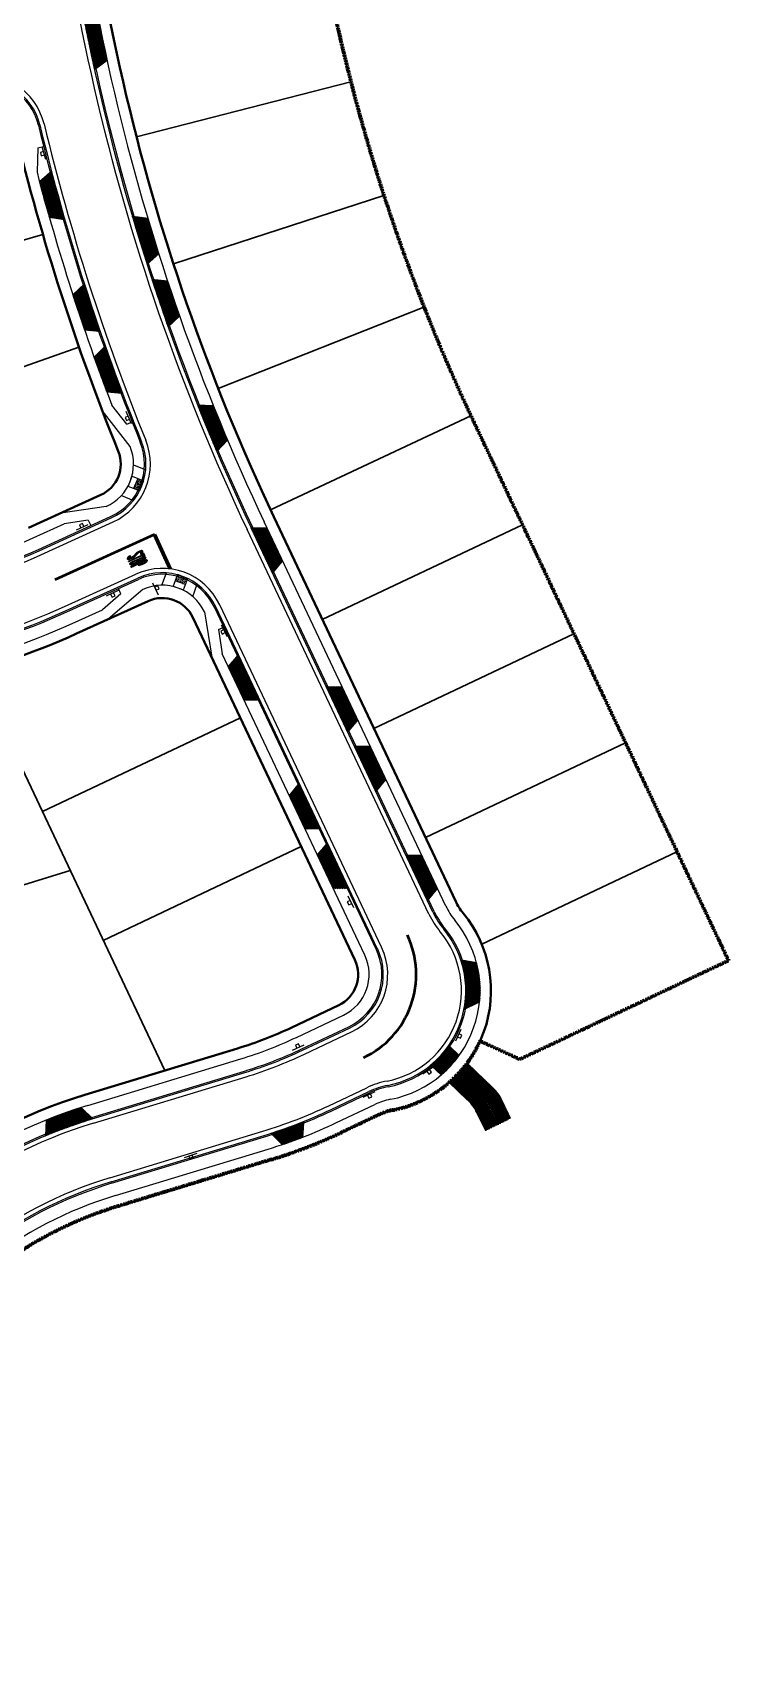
# Model space of a CAD drawing. Header units: feet. Extents: x 627 to 1424, y 217 to 1375.
# Drawn here: x 1106 to 1424, y 243 to 986 of the extents above; entities that cross this region are included whole.
import ezdxf
from ezdxf.enums import TextEntityAlignment as Align

# ---------------------------------------------------------------- set-up
doc = ezdxf.new("R2010")
doc.units = ezdxf.units.FT
doc.header["$MEASUREMENT"] = 0
doc.linetypes.add('PHANTOM2', pattern=[1.25, 0.625, -0.125, 0.125, -0.125, 0.125, -0.125])
for name, color, linetype, lineweight in [('C-ROAD-BLRD', 4, 'Continuous', 18), ('C-ROAD-DRWY', 1, 'Continuous', 18), ('C-ROAD-DRWY-PATT', 254, 'Continuous', 25), ('C-ROAD-RAMP', 2, 'Continuous', 25), ('C-ROAD-SIGN', 2, 'Continuous', 25), ('C-ROAD-STRP-12IN', 5, 'Continuous', 100), ('C-ROAD-STRP-D23', 4, 'Continuous', 50), ('C-ROAD-STRP-D35', 4, 'Continuous', 50), ('C-ROAD-STRP-MRKG', 2, 'Continuous', 25), ('V-BNDY-PHAS-LINE', 171, 'PHANTOM2', 100), ('V-PROP-LINE', 3, 'Continuous', 30), ('V-ROAD-ROW', 4, 'Continuous', 40), ('V-ROAD-SWLK', 6, 'Continuous', 25)]:
    doc.layers.add(name, color=color, linetype=linetype, lineweight=lineweight)
for name, color, linetype in [('V-ROAD-CURB-FOC', 103, 'Continuous'), ('V-ROAD-CURB-LIP', 1, 'Continuous'), ('V-ROAD-CURB-TBC', 2, 'Continuous')]:
    doc.layers.add(name, color=color, linetype=linetype)
pattern_1 = [(199.9955737985, (-6687745.62486, -2007625.92375), (0.128230331013, -0.352394639869), [])]
pattern_2 = [(339.4167, (1157.13536, 747.10674), (0.043946, 0.1170203), [])]

# ---------------------------------------------------------------- blocks, each defined once
blk = doc.blocks.new('BOLLARD')
for p, q in [((-0.5, 0.01), (-0.01, 0.5)), ((-0.49, 0.11), (-0.11, 0.49)), ((-0.49, -0.07), (0.07, 0.49)), ((-0.48, -0.14), (0.14, 0.48)), ((-0.46, -0.2), (0.2, 0.46)), ((-0.44, 0.24), (-0.24, 0.44)), ((-0.43, -0.26), (0.26, 0.43)), ((-0.39, -0.31), (0.31, 0.39)), ((-0.35, -0.35), (0.35, 0.35)), ((-0.31, -0.39), (0.39, 0.31)), ((-0.26, -0.43), (0.43, 0.26)), ((-0.2, -0.46), (0.46, 0.2)), ((-0.14, -0.48), (0.48, 0.14)), ((-0.07, -0.49), (0.49, 0.07)), ((0.01, -0.5), (0.5, -0.01)), ((0.11, -0.49), (0.49, -0.11)), ((0.24, -0.44), (0.44, -0.24))]:
    blk.add_line(p, q)
blk.add_circle((0, 0), 0.5)
blk = doc.blocks.new('SIGN')
blk.add_line((3, 0), (-3, 0))
blk.add_lwpolyline([(0.75, 0), (-0.75, 0), (-0.75, -1.5), (0.75, -1.5)], close=True)
at = {"flags": 1}
blk.add_attdef('CODE', text='', height=0.2, dxfattribs=at).set_placement((0, -0.75), align=Align.MIDDLE_CENTER)

msp = doc.modelspace()

# ---------------------------------------------------------------- hatches: boundary and pattern name
at = {"layer": 'C-ROAD-DRWY-PATT'}
h = msp.add_hatch(dxfattribs=at)
h.set_pattern_fill('ANSI31', color=256, scale=3, angle=191.68334, style=0)
h.set_pattern_definition([(236.6833, (1130.29702, 994.595), (0.313368, -0.2059747), [])])
h.paths.add_polyline_path([(1139.88, 973.1), (1134.13, 968.84, 0.000023), (1129.44, 991.35), (1136.42, 989.74, 0.000001)])
h = msp.add_hatch(dxfattribs=at)
h.set_pattern_fill('ANSI31', color=256, scale=3, angle=-2.58468, style=0)
h.set_pattern_definition([(42.415322789, (-6687748.25144, -2007624.2735), (-0.252937444082, 0.276853118785), [])])
h.paths.add_polyline_path([(1163.43, 884.92), (1158.1, 880.14, 0.000023), (1151.33, 902.13), (1158.43, 901.17, 0.000001)])
h = msp.add_hatch(dxfattribs=at)
h.set_pattern_fill('ANSI31', color=256, scale=3, angle=198.78593, style=0)
h.set_pattern_definition([(243.786, (1160.77197, 876.61886), (0.336431, -0.1656473), [])])
h.paths.add_polyline_path([(1172.94, 856.47), (1167.76, 851.53, 0.000023), (1160.32, 873.29), (1167.44, 872.56, 0.000001)])
h = msp.add_hatch(dxfattribs=at)
h.set_pattern_fill('ANSI31', color=256, scale=3, angle=202.39515, style=0)
h.set_pattern_definition([(247.3951, (1181.42982, 819.27423), (0.3461916, -0.14414), [])])
h.paths.add_polyline_path([(1188.34, 815.64), (1181.19, 815.93, -0.000023), (1189.99, 794.68), (1194.85, 799.93, -0.000001)])
h = msp.add_hatch(dxfattribs=at)
h.set_pattern_fill('ANSI31', color=256, scale=3, angle=205.39268, style=0)
h.set_pattern_definition([(250.3927, (1205.59833, 763.3008), (0.3532555, -0.1258394), [])])
h.paths.add_polyline_path([(1212.69, 760.04), (1205.53, 759.95, -0.000023), (1215.43, 739.18), (1220.01, 744.69, -0.000001)])
h = msp.add_hatch(dxfattribs=at)
h.set_pattern_fill('ANSI31', color=256, scale=3, angle=25.22883, style=0)
h.set_pattern_definition([(70.2288, (1209.54957, 677.9495), (-0.352894, 0.126849), [])])
h.paths.add_polyline_path([(1202.46, 681.24), (1209.62, 681.3, -0.000023), (1199.79, 702.09), (1195.19, 696.6, -0.000001)])
h = msp.add_hatch(dxfattribs=at)
h.set_pattern_fill('ANSI31', color=256, scale=3, angle=154.99557, style=0)
h.set_pattern_definition(pattern_1)
h.paths.add_polyline_path([(1254.34, 672.12), (1249.75, 666.63, 0.000023), (1239.92, 687.42), (1247.07, 687.49, 0.000001)])
h = msp.add_hatch(dxfattribs=at)
h.set_pattern_fill('ANSI31', color=256, scale=3, angle=-154.77117, style=0)
h.set_pattern_definition([(250.2288, (1252.8181, 663.65508), (0.352894, -0.126849), [])])
h.paths.add_polyline_path([(1259.9, 660.37), (1252.75, 660.3, -0.000023), (1262.58, 639.51), (1267.17, 645, -0.000001)])
h = msp.add_hatch(dxfattribs=at)
h.set_pattern_fill('ANSI31', color=256, scale=3, angle=25.22883, style=0)
h.set_pattern_definition([(70.2288, (1237.34553, 619.1925), (-0.352894, 0.126849), [])])
h.paths.add_polyline_path([(1230.26, 622.48), (1237.42, 622.55, -0.000023), (1227.58, 643.34), (1222.99, 637.85, -0.000001)])
h = msp.add_hatch(dxfattribs=at)
h.set_pattern_fill('ANSI31', color=256, scale=3, angle=154.99557, style=0)
h.set_pattern_definition(pattern_1)
h.paths.add_polyline_path([(1235.82, 610.73), (1240.41, 616.22, 0.000023), (1250.25, 595.43), (1243.09, 595.36, 0.000001)])
h = msp.add_hatch(dxfattribs=at)
h.set_pattern_fill('ANSI31', color=256, scale=3, angle=-154.77117, style=0)
h.set_pattern_definition([(250.2288, (1276.33775, 613.93762), (0.352894, -0.126849), [])])
h.paths.add_polyline_path([(1283.42, 610.65), (1276.26, 610.58, -0.000023), (1286.1, 589.79), (1290.69, 595.28, -0.000001)])
at = {"layer": 'C-ROAD-RAMP'}
h = msp.add_hatch(dxfattribs=at)
h.set_pattern_fill('DOTS', color=256, scale=12, angle=428.26169, style=0)
h.set_pattern_definition([(68.2617, (1125.9745, 790.8439), (-0.557776, 0.626108), [0, -0.75])])
edge = h.paths.add_edge_path()
edge.add_line((1153.84, 782.43), (1156.57, 781.34))
edge.add_arc((1681.56, 569.32), 566.19, 158.0087, 158.51468)
edge.add_line((1154.71, 776.69), (1151.99, 777.78))
edge.add_line((1151.99, 777.78), (1153.84, 782.43))
h = msp.add_hatch(dxfattribs=at)
h.set_pattern_fill('DOTS', color=256, scale=12, angle=463.90299, style=0)
h.set_pattern_definition([(103.902985036, (-6687751.62814, -2007626.03974), (-0.81813245423, 0.18380502534), [0, -0.75])])
edge = h.paths.add_edge_path()
edge.add_line((1175.66, 734.05), (1176.67, 736.81))
edge.add_arc((1369.21, 1269.25), 566.19, 249.61399, 250.11998, ccw=False)
edge.add_line((1171.98, 738.53), (1170.97, 735.77))
edge.add_line((1170.97, 735.77), (1175.66, 734.05))
at = {"layer": 'C-ROAD-STRP-MRKG'}
h = msp.add_hatch(dxfattribs=at)
h.set_pattern_fill('ANSI31', color=256, angle=-65.58328, style=0)
h.set_pattern_definition(pattern_2)
edge = h.paths.add_edge_path()
edge.add_arc((1150.36, 748.3), 2, 294.41672, 318.21199, ccw=False)
edge.add_line((1151.19, 746.48), (1150.73, 746.27))
edge.add_arc((1150.54, 746.56), 0.348, 243.05261, 303.67635, ccw=False)
edge.add_arc((1150.51, 746.5), 0.289, 165.78083, 243.0526, ccw=False)
edge.add_arc((1151.58, 745.29), 1.86, 119.56355, 136.41105, ccw=False)
edge.add_line((1150.66, 746.91), (1150.33, 747.12))
edge.add_line((1150.33, 747.12), (1149.95, 746.95))
edge.add_arc((1150.44, 745.65), 1.39, 110.84009, 145.01177)
edge.add_arc((1149.92, 745.84), 0.867, 135.79237, 171.73624)
edge.add_arc((1149.37, 745.92), 0.311, 171.73624, 240.36565)
edge.add_arc((1150.32, 747.69), 2.32, 241.53243, 249.52315)
edge.add_arc((1149.64, 747.03), 1.52, 265.08883, 298.0578)
edge.add_line((1150.36, 745.69), (1152.06, 746.46))
edge.add_arc((1151.23, 748.28), 2, 294.41672, 318.21199)
edge.add_line((1152.72, 746.95), (1154, 748.38))
edge.add_arc((1155.49, 747.05), 2, 114.41672, 138.21199, ccw=False)
edge.add_line((1154.66, 748.87), (1154.93, 748.99))
edge.add_arc((1155.06, 748.71), 0.307, -22.37345, 114.41672, ccw=False)
edge.add_arc((1154.74, 749.09), 0.78, 288.23219, 320.34288, ccw=False)
edge.add_line((1154.99, 748.35), (1155.35, 748.11))
edge.add_arc((1154.07, 750.38), 2.61, 299.33734, 317.64436)
edge.add_arc((1155.37, 749.18), 0.842, 318.95338, 354.82802)
edge.add_arc((1155.9, 749.13), 0.308, 354.82802, 433.0605)
edge.add_arc((1155.6, 748.66), 0.858, 63.30242, 101.5384)
edge.add_arc((1155.63, 747.66), 1.84, 96.13157, 119.85547)
edge.add_line((1154.71, 749.26), (1153.75, 748.83))
edge.add_arc((1154.57, 747), 2, 114.41672, 138.21199)
edge.add_line((1153.08, 748.34), (1151.86, 746.96))
h = msp.add_hatch(dxfattribs=at)
h.set_pattern_fill('ANSI31', color=256, angle=-65.58328, style=0)
h.set_pattern_definition(pattern_2)
h.paths.add_polyline_path([(1149.59, 744.7), (1155.57, 747.41), (1155.35, 747.89), (1156.54, 748.42), (1157.06, 747.28), (1155.87, 746.75), (1155.67, 747.19), (1149.69, 744.47)])
h = msp.add_hatch(dxfattribs=at)
h.set_pattern_fill('ANSI31', color=256, angle=-65.58328, style=0)
h.set_pattern_definition(pattern_2)
edge = h.paths.add_edge_path(flags=16)
edge.add_line((1151.63, 744.23), (1155.6, 746.03))
edge.add_arc((1156.29, 744.52), 1.66, 110.68216, 114.41672, ccw=False)
edge.add_arc((1155.9, 745.55), 0.561, 75.27663, 110.68216, ccw=False)
edge.add_arc((1155.98, 745.84), 0.251, -26.4432, 75.27663, ccw=False)
edge.add_arc((1155.68, 745.99), 0.584, 288.81411, 333.5568, ccw=False)
edge.add_line((1155.87, 745.44), (1151.9, 743.64))
edge.add_arc((1151.74, 744.01), 0.405, 216.04168, 292.34617, ccw=False)
edge.add_arc((1151.83, 743.86), 0.418, 117.92355, 191.35549, ccw=False)
edge = h.paths.add_edge_path()
edge.add_arc((1151.04, 743.29), 0.791, 132.35712, 183.57234, ccw=False)
edge.add_arc((1152.26, 742.32), 2.34, 119.6461, 138.52732, ccw=False)
edge.add_line((1151.1, 744.36), (1155.97, 746.57))
edge.add_arc((1157.09, 744.57), 2.29, 106.45514, 119.18317, ccw=False)
edge.add_arc((1156.88, 745.1), 1.72, 82.05038, 104.88791, ccw=False)
edge.add_arc((1156.94, 746.23), 0.611, 29.06049, 72.84406, ccw=False)
edge.add_arc((1156.9, 746.32), 0.61, -24.05397, 19.81629, ccw=False)
edge.add_arc((1156.02, 747.01), 1.72, 303.94553, 326.78306, ccw=False)
edge.add_arc((1155.75, 747.52), 2.29, 289.65027, 302.3783, ccw=False)
edge.add_line((1156.52, 745.36), (1151.65, 743.15))
edge.add_arc((1150.88, 745.36), 2.34, 270.30612, 289.18734, ccw=False)
edge.add_arc((1150.79, 743.75), 0.733, 239.09813, 277.72867, ccw=False)
edge.add_arc((1150.52, 743.43), 0.334, 214.89394, 251.89965, ccw=False)
h = msp.add_hatch(dxfattribs=at)
h.set_pattern_fill('ANSI31', color=256, angle=-65.58328, style=0)
h.set_pattern_definition(pattern_2)
edge = h.paths.add_edge_path(flags=16)
edge.add_arc((1156.36, 744.35), 0.558, -66.30342, 30.47478, ccw=False)
edge.add_line((1156.58, 743.84), (1155.29, 743.25))
edge.add_arc((1155.21, 743.9), 0.655, 205.02602, 276.79801, ccw=False)
edge.add_line((1154.62, 743.62), (1156.84, 744.63))
edge = h.paths.add_edge_path()
edge.add_line((1150.73, 742.18), (1157.94, 745.46))
edge.add_line((1157.94, 745.46), (1158.01, 745.3))
edge.add_arc((1157.51, 744.94), 0.621, -10.0221, 36.24534, ccw=False)
edge.add_arc((1157.06, 744.94), 1.06, 314.33126, 353.66989, ccw=False)
edge.add_arc((1156.64, 745.46), 1.73, 293.89912, 312.44305, ccw=False)
edge.add_line((1157.34, 743.88), (1155.33, 742.97))
edge.add_arc((1154.23, 745.41), 2.68, 279.97038, 294.41672, ccw=False)
edge.add_arc((1154.56, 743.52), 0.766, 199.44058, 279.97038, ccw=False)
edge.add_line((1153.83, 743.27), (1150.85, 741.91))
edge.add_line((1150.85, 741.91), (1150.73, 742.18))

# ---------------------------------------------------------------- linework, layer by layer
at = {"layer": 'C-ROAD-DRWY'}
for p, q in [((1139.88, 973.1), (1133.52, 971.77)), ((1109.04, 917.82), (1114.51, 922.54)), ((1109.04, 917.82), (1115.3, 919.64)), ((1113.55, 901.43), (1119.81, 903.25)), ((1120.62, 900.37), (1113.55, 901.43)), ((1158.43, 901.17), (1152.21, 899.26)), ((1163.43, 884.92), (1157.21, 883.01)), ((1124.27, 866.21), (1129.49, 871.22)), ((1167.44, 872.56), (1161.29, 870.46)), ((1124.27, 866.21), (1130.44, 868.37)), ((1172.94, 856.47), (1166.79, 854.37)), ((1129.65, 850.08), (1135.84, 852.25)), ((1136.76, 849.39), (1129.65, 850.08)), ((1139.07, 842.79), (1133.94, 837.81)), ((1133.94, 837.81), (1140.09, 839.96)), ((1139.78, 821.85), (1145.94, 824)), ((1139.78, 821.85), (1146.98, 821.19)), ((1188.34, 815.64), (1182.34, 813.16)), ((1194.85, 799.93), (1188.84, 797.45)), ((1212.69, 760.04), (1206.83, 757.24)), ((1220.01, 744.69), (1214.14, 741.89)), ((1195.19, 696.6), (1201.07, 699.38)), ((1202.46, 681.24), (1208.34, 684.01)), ((1247.07, 687.49), (1241.2, 684.71)), ((1254.34, 672.12), (1248.47, 669.34)), ((1259.9, 660.37), (1254.03, 657.59)), ((1222.99, 637.85), (1228.87, 640.62)), ((1267.17, 645), (1261.3, 642.22)), ((1230.26, 622.48), (1236.14, 625.26)), ((1235.82, 610.73), (1241.69, 613.51)), ((1283.42, 610.65), (1277.55, 607.87)), ((1243.09, 595.36), (1248.96, 598.14)), ((1290.69, 595.28), (1284.82, 592.51)), ((1308.44, 561.64), (1301.29, 562.85)), ((1308.44, 561.64), (1302.15, 559.98)), ((1302.75, 540.06), (1309.85, 543.5)), ((1309.85, 543.5), (1303.24, 543.01)), ((1295.73, 523.58), (1296.28, 523.2)), ((1296.28, 523.2), (1300.54, 519.14)), ((1288.16, 514.36), (1287.73, 514.88)), ((1292.4, 510.32), (1288.16, 514.36)), ((1304.19, 515.66), (1315.93, 504.46)), ((1296.04, 506.85), (1304.31, 498.96)), ((1320.15, 498.68), (1324.05, 490.59)), ((1128.06, 495.44), (1130.58, 489.43)), ((1128.06, 495.44), (1133.35, 490.28)), ((1308.52, 493.18), (1312.58, 484.77)), ((1111.79, 482.53), (1112.05, 489.67)), ((1112.05, 489.67), (1114.56, 483.67)), ((1214.66, 483.69), (1219.86, 478.55)), ((1217.52, 484.62), (1219.86, 478.55)), ((1226.93, 488.02), (1229.27, 481.95)), ((1229.27, 481.95), (1229.72, 489.11))]:
    msp.add_line(p, q, dxfattribs=at)
at = {"layer": 'C-ROAD-DRWY', "flags": 128}
for points in [[(1136.42, 989.74, 0.000001), (1139.88, 973.1), (1134.13, 968.84, 0.000023), (1129.44, 991.35), (1136.42, 989.74)], [(1163.43, 884.92, -0.000001), (1158.43, 901.17), (1151.33, 902.13, -0.000023), (1158.1, 880.14), (1163.43, 884.92)], [(1167.44, 872.56, 0.000001), (1172.94, 856.47), (1167.76, 851.53, 0.000023), (1160.32, 873.29), (1167.44, 872.56)], [(1188.34, 815.64, 0.000001), (1194.85, 799.93), (1189.99, 794.68, 0.000023), (1181.19, 815.93), (1188.34, 815.64)], [(1212.69, 760.04, 0.000001), (1220.01, 744.69), (1215.43, 739.18, 0.000023), (1205.53, 759.95), (1212.69, 760.04)], [(1202.46, 681.24, 0.000001), (1195.19, 696.6), (1199.79, 702.09, 0.000023), (1209.62, 681.3), (1202.46, 681.24)], [(1254.34, 672.12, -0.000001), (1247.07, 687.49), (1239.92, 687.42, -0.000023), (1249.75, 666.63), (1254.34, 672.12)], [(1259.9, 660.37, 0.000001), (1267.17, 645), (1262.58, 639.51, 0.000023), (1252.75, 660.3), (1259.9, 660.37)], [(1230.26, 622.48, 0.000001), (1222.99, 637.85), (1227.58, 643.34, 0.000023), (1237.42, 622.55), (1230.26, 622.48)], [(1235.82, 610.73, -0.000001), (1243.09, 595.36), (1250.25, 595.43, -0.000023), (1240.41, 616.22), (1235.82, 610.73)], [(1283.42, 610.65, 0.000001), (1290.69, 595.28), (1286.1, 589.79, 0.000023), (1276.26, 610.58), (1283.42, 610.65)]]:
    msp.add_lwpolyline(points, format="xyb", dxfattribs=at)
at = {"layer": 'C-ROAD-DRWY'}
for centre, radius, start, end in [((2092.58, 1180.16), 1011.43, 194.75637, 196.05945), ((2096.02, 1181.13), 1021.5, 194.93765, 195.89129), ((2096.02, 1181.13), 1015, 197.77821, 199.07671), ((2096.02, 1181.13), 1021.5, 197.95605, 198.9097), ((2136.84, 1195.83), 1058.39, 199.48518, 200.7303), ((2096.02, 1181.13), 1021.5, 199.63887, 200.59251), ((1259.62, 548.73), 44, 348.63147, 18.72311), ((1259.62, 548.73), 50.5, 354.05918, 14.81582), ((1259.31, 549.05), 44.44, 309.74865, 325.03248), ((1259.62, 548.73), 50.5, 310.48171, 324.13063), ((1259.62, 548.73), 55.5, 311.01346, 323.42738), ((1290.51, 484.49), 20, 25.75817, 46.36606), ((1302.13, 489.99), 20, 25.75817, 46.36606), ((1197.59, 277.63), 222.15, 106.81047, 112.7223), ((1197.54, 277.76), 228.5, 107.70269, 111.97191), ((1146.95, 695.11), 222, 287.75907, 291.89044), ((1146.95, 695.11), 228.5, 288.60788, 291.11615)]:
    msp.add_arc(centre, radius, start, end, dxfattribs=at)
at = {"layer": 'C-ROAD-DRWY-PATT'}
for p, q in [((1109.69, 915.39), (1113.04, 921.27)), ((1109.82, 914.88), (1113.89, 922.01)), ((1109.96, 914.37), (1114.55, 922.4)), ((1110.1, 913.85), (1114.68, 921.88)), ((1110.24, 913.34), (1114.82, 921.37)), ((1109.13, 917.45), (1109.64, 918.34)), ((1109.27, 916.94), (1110.49, 919.07)), ((1109.41, 916.42), (1111.34, 919.81)), ((1109.55, 915.91), (1112.19, 920.54)), ((1110.38, 912.83), (1114.96, 920.85)), ((1110.52, 912.32), (1115.09, 920.33)), ((1110.66, 911.81), (1115.23, 919.82)), ((1110.8, 911.29), (1115.37, 919.3)), ((1110.94, 910.78), (1115.51, 918.79)), ((1111.08, 910.27), (1115.64, 918.27)), ((1111.22, 909.76), (1115.78, 917.76)), ((1111.36, 909.25), (1115.92, 917.24)), ((1111.5, 908.74), (1116.06, 916.73)), ((1111.64, 908.23), (1116.2, 916.21)), ((1111.79, 907.72), (1116.34, 915.7)), ((1111.93, 907.21), (1116.48, 915.19)), ((1112.07, 906.71), (1116.61, 914.68)), ((1112.21, 906.2), (1116.75, 914.16)), ((1112.35, 905.69), (1116.89, 913.65)), ((1112.49, 905.18), (1117.03, 913.14)), ((1112.64, 904.68), (1117.17, 912.63)), ((1112.78, 904.17), (1117.31, 912.12)), ((1112.92, 903.66), (1117.45, 911.61)), ((1113.07, 903.16), (1117.6, 911.1)), ((1113.21, 902.65), (1117.74, 910.59)), ((1113.35, 902.14), (1117.88, 910.08)), ((1113.5, 901.64), (1118.02, 909.57)), ((1113.79, 901.4), (1118.16, 909.06)), ((1114.19, 901.34), (1118.3, 908.55)), ((1114.58, 901.28), (1118.44, 908.04)), ((1114.98, 901.22), (1118.59, 907.53)), ((1115.38, 901.16), (1118.73, 907.03)), ((1115.78, 901.1), (1118.87, 906.52)), ((1116.17, 901.04), (1119.01, 906.01)), ((1116.57, 900.98), (1119.16, 905.51)), ((1116.97, 900.92), (1119.3, 905)), ((1117.37, 900.86), (1119.44, 904.49)), ((1117.76, 900.8), (1119.58, 903.99)), ((1118.16, 900.74), (1119.73, 903.48)), ((1118.56, 900.68), (1119.87, 902.98)), ((1118.96, 900.62), (1120.02, 902.47)), ((1119.35, 900.56), (1120.16, 901.97)), ((1119.75, 900.5), (1120.3, 901.47)), ((1120.15, 900.44), (1120.45, 900.96)), ((1120.55, 900.38), (1120.59, 900.46)), ((1124.89, 864.31), (1127.29, 869.11)), ((1125.06, 863.8), (1128.09, 869.88)), ((1125.22, 863.29), (1128.9, 870.65)), ((1125.39, 862.79), (1129.53, 871.08)), ((1125.55, 862.28), (1129.7, 870.57)), ((1125.72, 861.77), (1129.86, 870.06)), ((1125.89, 861.27), (1130.02, 869.55)), ((1126.05, 860.76), (1130.19, 869.04)), ((1124.39, 865.83), (1124.88, 866.79)), ((1124.56, 865.32), (1125.68, 867.57)), ((1124.72, 864.82), (1126.48, 868.34)), ((1126.22, 860.26), (1130.35, 868.53)), ((1126.39, 859.75), (1130.52, 868.02)), ((1126.55, 859.25), (1130.68, 867.51)), ((1126.72, 858.75), (1130.85, 867)), ((1126.89, 858.24), (1131.01, 866.5)), ((1127.06, 857.74), (1131.18, 865.99)), ((1127.23, 857.24), (1131.35, 865.48)), ((1127.39, 856.73), (1131.51, 864.97)), ((1127.56, 856.23), (1131.68, 864.47)), ((1127.73, 855.73), (1131.84, 863.96)), ((1127.9, 855.23), (1132.01, 863.46)), ((1128.07, 854.73), (1132.18, 862.95)), ((1128.24, 854.23), (1132.34, 862.44)), ((1128.41, 853.73), (1132.51, 861.94)), ((1128.58, 853.23), (1132.68, 861.44)), ((1128.75, 852.73), (1132.85, 860.93)), ((1128.91, 852.23), (1133.01, 860.43)), ((1129.08, 851.73), (1133.18, 859.93)), ((1129.25, 851.23), (1133.35, 859.42)), ((1129.43, 850.73), (1133.52, 858.92)), ((1129.6, 850.23), (1133.68, 858.42)), ((1129.93, 850.06), (1133.85, 857.92)), ((1130.33, 850.02), (1134.02, 857.41)), ((1130.73, 849.98), (1134.19, 856.91)), ((1131.13, 849.94), (1134.36, 856.41)), ((1131.53, 849.9), (1134.53, 855.91)), ((1131.93, 849.86), (1134.7, 855.41)), ((1132.33, 849.82), (1134.87, 854.91)), ((1132.73, 849.79), (1135.04, 854.41)), ((1133.13, 849.75), (1135.21, 853.91)), ((1133.53, 849.71), (1135.38, 853.41)), ((1133.93, 849.67), (1135.55, 852.92)), ((1134.33, 849.63), (1135.72, 852.42)), ((1134.72, 849.59), (1135.89, 851.92)), ((1135.12, 849.55), (1136.06, 851.42)), ((1135.52, 849.51), (1136.23, 850.93)), ((1135.92, 849.47), (1136.4, 850.43)), ((1136.32, 849.44), (1136.57, 849.93)), ((1136.72, 849.4), (1136.74, 849.44)), ((1134.36, 836.64), (1135.89, 839.71)), ((1134.53, 836.15), (1136.7, 840.49)), ((1134.71, 835.66), (1137.52, 841.28)), ((1134.88, 835.17), (1138.33, 842.07)), ((1135.06, 834.69), (1139.08, 842.74)), ((1135.23, 834.2), (1139.26, 842.25)), ((1135.41, 833.71), (1139.43, 841.76)), ((1135.59, 833.22), (1139.61, 841.27)), ((1135.76, 832.74), (1139.78, 840.78)), ((1135.94, 832.25), (1139.96, 840.29)), ((1136.12, 831.77), (1140.13, 839.8)), ((1136.29, 831.28), (1140.3, 839.31)), ((1134.01, 837.62), (1134.27, 838.13)), ((1134.18, 837.13), (1135.08, 838.92)), ((1136.47, 830.8), (1140.48, 838.82)), ((1136.65, 830.31), (1140.66, 838.33)), ((1136.82, 829.83), (1140.83, 837.85)), ((1137, 829.34), (1141.01, 837.36)), ((1137.18, 828.86), (1141.18, 836.87)), ((1137.36, 828.38), (1141.36, 836.38)), ((1137.53, 827.89), (1141.53, 835.9)), ((1137.71, 827.41), (1141.71, 835.41)), ((1137.89, 826.93), (1141.89, 834.92)), ((1138.07, 826.45), (1142.06, 834.44)), ((1138.25, 825.97), (1142.24, 833.95)), ((1138.43, 825.48), (1142.42, 833.47)), ((1138.61, 825), (1142.59, 832.98)), ((1138.78, 824.52), (1142.77, 832.5)), ((1138.96, 824.04), (1142.95, 832.01)), ((1139.14, 823.56), (1143.12, 831.53)), ((1139.32, 823.08), (1143.3, 831.05)), ((1139.5, 822.6), (1143.48, 830.56)), ((1139.68, 822.12), (1143.66, 830.08)), ((1139.96, 821.83), (1143.83, 829.6)), ((1140.36, 821.8), (1144.01, 829.11)), ((1140.76, 821.76), (1144.19, 828.63)), ((1141.16, 821.72), (1144.37, 828.15)), ((1141.56, 821.69), (1144.55, 827.67)), ((1141.96, 821.65), (1144.73, 827.19)), ((1142.36, 821.61), (1144.91, 826.7)), ((1142.76, 821.58), (1145.08, 826.22)), ((1143.16, 821.54), (1145.26, 825.74)), ((1143.56, 821.5), (1145.44, 825.26)), ((1143.96, 821.46), (1145.62, 824.78)), ((1144.36, 821.43), (1145.8, 824.3)), ((1144.77, 821.39), (1145.98, 823.83)), ((1145.17, 821.35), (1146.16, 823.35)), ((1145.57, 821.32), (1146.34, 822.87)), ((1145.97, 821.28), (1146.52, 822.39)), ((1146.37, 821.24), (1146.7, 821.91)), ((1146.77, 821.21), (1146.88, 821.43)), ((1301.55, 562.81), (1301.42, 562.45)), ((1301.93, 562.74), (1301.61, 561.86)), ((1302.3, 562.68), (1301.79, 561.26)), ((1302.68, 562.62), (1301.97, 560.65)), ((1303.06, 562.55), (1302.14, 560.02)), ((1303.43, 562.49), (1302.31, 559.37)), ((1303.81, 562.43), (1302.47, 558.71)), ((1304.18, 562.36), (1302.62, 558.03)), ((1304.56, 562.3), (1302.77, 557.32)), ((1304.93, 562.24), (1302.91, 556.6)), ((1309.17, 558.49), (1302.98, 541.29)), ((1309.3, 557.76), (1302.98, 540.16)), ((1305.31, 562.17), (1303.04, 555.85)), ((1305.68, 562.11), (1303.16, 555.08)), ((1306.06, 562.04), (1303.27, 554.27)), ((1309.02, 559.19), (1303.27, 543.19)), ((1306.44, 561.98), (1303.36, 553.44)), ((1308.87, 559.88), (1303.44, 544.78)), ((1306.81, 561.92), (1303.45, 552.56)), ((1309.43, 557.01), (1303.46, 540.4)), ((1307.19, 561.85), (1303.52, 551.65)), ((1308.71, 560.56), (1303.54, 546.17)), ((1307.56, 561.79), (1303.57, 550.69)), ((1308.55, 561.21), (1303.6, 547.43)), ((1307.94, 561.73), (1303.61, 549.68)), ((1308.31, 561.66), (1303.62, 548.6)), ((1309.55, 556.25), (1303.94, 540.63)), ((1309.67, 555.45), (1304.43, 540.87)), ((1309.77, 554.63), (1304.91, 541.1)), ((1309.86, 553.78), (1305.39, 541.34)), ((1309.94, 552.9), (1305.87, 541.57)), ((1310.01, 551.98), (1306.36, 541.81)), ((1310.07, 551.01), (1306.84, 542.04)), ((1310.1, 550.01), (1307.32, 542.28)), ((1310.12, 548.94), (1307.81, 542.51)), ((1310.11, 547.81), (1308.29, 542.74)), ((1310.07, 546.6), (1308.77, 542.98)), ((1310, 545.29), (1309.25, 543.21)), ((1309.88, 543.85), (1309.74, 543.45)), ((1299.5, 520.13), (1292.93, 519.98)), ((1299.12, 520.5), (1293.26, 520.37)), ((1298.73, 520.86), (1293.58, 520.75)), ((1298.35, 521.23), (1293.89, 521.13)), ((1297.96, 521.6), (1294.19, 521.51)), ((1297.58, 521.96), (1294.49, 521.89)), ((1297.19, 522.33), (1294.78, 522.28)), ((1296.81, 522.7), (1295.07, 522.66)), ((1296.42, 523.06), (1295.35, 523.04)), ((1295.95, 523.43), (1295.62, 523.42)), ((1297.39, 515.21), (1287.87, 514.99)), ((1297.04, 514.82), (1287.94, 514.62)), ((1296.69, 514.44), (1288.27, 514.25)), ((1297.72, 515.59), (1288.32, 515.38)), ((1296.34, 514.06), (1288.66, 513.89)), ((1298.05, 515.97), (1288.76, 515.76)), ((1295.97, 513.67), (1289.04, 513.52)), ((1298.37, 516.35), (1289.19, 516.15)), ((1295.6, 513.29), (1289.43, 513.15)), ((1298.69, 516.74), (1289.61, 516.53)), ((1295.21, 512.91), (1289.81, 512.79)), ((1299, 517.12), (1290.01, 516.92)), ((1294.82, 512.52), (1290.2, 512.42)), ((1299.3, 517.5), (1290.41, 517.3)), ((1299.6, 517.88), (1290.8, 517.69)), ((1299.89, 518.26), (1291.18, 518.07)), ((1300.18, 518.64), (1291.54, 518.45)), ((1300.46, 519.03), (1291.9, 518.84)), ((1300.27, 519.4), (1292.25, 519.22)), ((1299.88, 519.76), (1292.6, 519.6)), ((1307.38, 512.61), (1301.65, 512.48)), ((1307, 512.98), (1301.98, 512.87)), ((1306.62, 513.35), (1302.3, 513.25)), ((1306.23, 513.71), (1302.61, 513.63)), ((1305.85, 514.08), (1302.92, 514.01)), ((1305.46, 514.45), (1303.22, 514.4)), ((1305.08, 514.81), (1303.52, 514.78)), ((1304.69, 515.18), (1303.81, 515.16)), ((1304.31, 515.54), (1304.1, 515.54)), ((1294.42, 512.14), (1290.58, 512.05)), ((1294.02, 511.76), (1290.96, 511.69)), ((1293.6, 511.37), (1291.35, 511.32)), ((1293.17, 510.99), (1291.73, 510.95)), ((1292.73, 510.6), (1292.12, 510.59)), ((1313.15, 507.11), (1296.16, 506.74)), ((1312.77, 507.48), (1296.34, 507.12)), ((1313.54, 506.75), (1296.54, 506.37)), ((1312.38, 507.85), (1296.77, 507.5)), ((1313.92, 506.38), (1296.93, 506)), ((1312, 508.21), (1297.19, 507.88)), ((1314.3, 506.02), (1297.31, 505.64)), ((1311.61, 508.58), (1297.61, 508.27)), ((1314.69, 505.65), (1297.7, 505.27)), ((1311.23, 508.95), (1298.01, 508.65)), ((1315.07, 505.28), (1298.08, 504.9)), ((1310.84, 509.31), (1298.41, 509.04)), ((1310.46, 509.68), (1298.8, 509.42)), ((1310.08, 510.05), (1299.18, 509.8)), ((1309.69, 510.41), (1299.55, 510.19)), ((1309.31, 510.78), (1299.92, 510.57)), ((1308.92, 511.15), (1300.28, 510.95)), ((1308.54, 511.51), (1300.63, 511.34)), ((1308.15, 511.88), (1300.98, 511.72)), ((1307.77, 512.25), (1301.32, 512.1)), ((1315.46, 504.92), (1298.47, 504.54)), ((1315.84, 504.55), (1298.85, 504.17)), ((1316.22, 504.18), (1299.23, 503.8)), ((1316.58, 503.82), (1299.62, 503.44)), ((1316.92, 503.45), (1300, 503.07)), ((1317.25, 503.08), (1300.39, 502.7)), ((1317.56, 502.71), (1300.77, 502.34)), ((1317.86, 502.34), (1301.16, 501.97)), ((1318.14, 501.97), (1301.54, 501.6)), ((1318.41, 501.61), (1301.93, 501.24)), ((1318.67, 501.24), (1302.31, 500.87)), ((1318.91, 500.87), (1302.69, 500.51)), ((1319.15, 500.5), (1303.08, 500.14)), ((1319.37, 500.13), (1303.46, 499.77)), ((1319.58, 499.76), (1303.85, 499.41)), ((1319.79, 499.39), (1304.23, 499.04)), ((1319.98, 499.02), (1304.61, 498.67)), ((1320.16, 498.64), (1304.97, 498.31)), ((1320.34, 498.27), (1305.31, 497.94)), ((1320.52, 497.9), (1305.64, 497.57)), ((1113.68, 490.32), (1122.5, 486.69)), ((1114.18, 490.52), (1123.02, 486.88)), ((1114.69, 490.71), (1123.55, 487.07)), ((1115.19, 490.91), (1124.08, 487.26)), ((1115.7, 491.11), (1124.62, 487.44)), ((1116.22, 491.3), (1125.15, 487.63)), ((1116.73, 491.5), (1125.69, 487.81)), ((1117.24, 491.69), (1126.23, 488)), ((1117.76, 491.88), (1126.77, 488.18)), ((1118.28, 492.08), (1127.31, 488.36)), ((1118.8, 492.27), (1127.86, 488.54)), ((1119.32, 492.46), (1128.41, 488.72)), ((1119.84, 492.65), (1128.96, 488.9)), ((1120.37, 492.84), (1129.51, 489.08)), ((1120.9, 493.03), (1130.06, 489.26)), ((1121.43, 493.21), (1130.62, 489.44)), ((1121.96, 493.4), (1131.18, 489.61)), ((1122.49, 493.59), (1131.74, 489.79)), ((1123.03, 493.77), (1132.3, 489.96)), ((1123.57, 493.96), (1132.87, 490.14)), ((1124.1, 494.14), (1133.23, 490.39)), ((1124.65, 494.32), (1132.52, 491.09)), ((1125.19, 494.51), (1131.8, 491.79)), ((1125.74, 494.69), (1131.08, 492.49)), ((1126.28, 494.87), (1130.37, 493.19)), ((1126.83, 495.05), (1129.65, 493.89)), ((1127.38, 495.23), (1128.93, 494.59)), ((1127.94, 495.4), (1128.22, 495.29)), ((1320.7, 497.53), (1305.95, 497.2)), ((1320.88, 497.16), (1306.25, 496.83)), ((1321.06, 496.79), (1306.53, 496.46)), ((1321.24, 496.42), (1306.8, 496.1)), ((1321.42, 496.05), (1307.05, 495.73)), ((1321.6, 495.68), (1307.3, 495.36)), ((1321.77, 495.3), (1307.53, 494.99)), ((1321.95, 494.93), (1307.76, 494.62)), ((1322.13, 494.56), (1307.97, 494.25)), ((1322.31, 494.19), (1308.17, 493.88)), ((1322.49, 493.82), (1308.36, 493.5)), ((1322.67, 493.45), (1308.55, 493.13)), ((1322.85, 493.08), (1308.72, 492.76)), ((1323.03, 492.71), (1308.9, 492.39)), ((1323.21, 492.34), (1309.08, 492.02)), ((1323.39, 491.96), (1309.26, 491.65)), ((1323.56, 491.59), (1309.44, 491.28)), ((1323.74, 491.22), (1309.62, 490.91)), ((1323.92, 490.85), (1309.8, 490.54)), ((1323.86, 490.47), (1309.98, 490.16)), ((1111.8, 482.98), (1112.33, 482.76)), ((1111.82, 483.38), (1112.83, 482.96)), ((1111.83, 483.78), (1113.32, 483.17)), ((1111.85, 484.18), (1113.81, 483.37)), ((1111.86, 484.58), (1114.31, 483.57)), ((1111.88, 484.98), (1114.81, 483.77)), ((1111.89, 485.38), (1115.31, 483.97)), ((1111.9, 485.77), (1115.81, 484.17)), ((1111.92, 486.17), (1116.31, 484.37)), ((1111.93, 486.57), (1116.82, 484.57)), ((1111.95, 486.97), (1117.32, 484.76)), ((1111.96, 487.37), (1117.83, 484.96)), ((1111.98, 487.77), (1118.34, 485.16)), ((1111.99, 488.17), (1118.86, 485.35)), ((1112.01, 488.57), (1119.37, 485.55)), ((1112.02, 488.97), (1119.89, 485.74)), ((1112.04, 489.37), (1120.4, 485.93)), ((1112.17, 489.72), (1120.92, 486.12)), ((1112.67, 489.92), (1121.45, 486.31)), ((1113.17, 490.12), (1121.97, 486.5)), ((1214.85, 483.75), (1224, 479.99)), ((1215.13, 483.23), (1223.47, 479.8)), ((1215.4, 483.93), (1224.52, 480.18)), ((1215.95, 484.1), (1225.05, 480.37)), ((1216.5, 484.28), (1225.57, 480.56)), ((1217.05, 484.47), (1226.09, 480.75)), ((1217.59, 484.65), (1226.61, 480.94)), ((1218.14, 484.83), (1227.13, 481.14)), ((1218.68, 485.01), (1227.64, 481.33)), ((1219.21, 485.2), (1228.16, 481.52)), ((1219.75, 485.38), (1228.67, 481.72)), ((1220.28, 485.57), (1229.18, 481.92)), ((1220.81, 485.76), (1229.29, 482.27)), ((1221.34, 485.94), (1229.32, 482.67)), ((1221.87, 486.13), (1229.34, 483.06)), ((1222.4, 486.32), (1229.37, 483.46)), ((1222.92, 486.51), (1229.39, 483.86)), ((1223.44, 486.7), (1229.42, 484.25)), ((1223.97, 486.89), (1229.44, 484.65)), ((1224.48, 487.09), (1229.46, 485.04)), ((1225, 487.28), (1229.49, 485.44)), ((1225.51, 487.47), (1229.51, 485.83)), ((1226.03, 487.67), (1229.54, 486.23)), ((1226.54, 487.86), (1229.56, 486.62)), ((1227.05, 488.06), (1229.59, 487.02)), ((1227.55, 488.26), (1229.61, 487.41)), ((1228.06, 488.46), (1229.64, 487.81)), ((1228.56, 488.65), (1229.66, 488.2)), ((1229.07, 488.85), (1229.69, 488.6)), ((1229.57, 489.05), (1229.71, 488.99)), ((1323.25, 490.09), (1310.16, 489.79)), ((1322.65, 489.7), (1310.34, 489.42)), ((1321.98, 489.31), (1310.52, 489.05)), ((1321.17, 488.91), (1310.69, 488.68)), ((1320.35, 488.52), (1310.87, 488.31)), ((1319.54, 488.13), (1311.05, 487.94)), ((1318.72, 487.73), (1311.23, 487.57)), ((1317.91, 487.34), (1311.41, 487.2)), ((1317.09, 486.95), (1311.59, 486.83)), ((1316.28, 486.55), (1311.77, 486.45)), ((1315.46, 486.16), (1311.95, 486.08)), ((1314.65, 485.77), (1312.13, 485.71)), ((1313.83, 485.37), (1312.31, 485.34)), ((1313.02, 484.98), (1312.48, 484.97)), ((1111.79, 482.58), (1111.84, 482.56)), ((1215.83, 482.53), (1222.94, 479.61)), ((1216.54, 481.84), (1222.41, 479.43)), ((1217.24, 481.14), (1221.87, 479.24)), ((1217.94, 480.45), (1221.34, 479.06)), ((1218.65, 479.76), (1220.8, 478.87)), ((1219.35, 479.06), (1220.26, 478.69))]:
    msp.add_line(p, q, dxfattribs=at)
at = {"layer": 'C-ROAD-RAMP'}
for p, q in [((1151.94, 788.56), (1157.49, 786.35)), ((1149.51, 778.77), (1151.36, 783.41)), ((1151.36, 783.41), (1153.84, 782.43)), ((1153.84, 782.43), (1156.56, 781.34)), ((1146.39, 774.63), (1151.93, 772.42)), ((1151.99, 777.78), (1149.51, 778.77)), ((1154.71, 776.7), (1151.99, 777.78)), ((1164.89, 733.7), (1166.94, 739.31)), ((1170.97, 735.77), (1170.05, 733.26)), ((1171.98, 738.52), (1170.97, 735.77)), ((1175.66, 734.05), (1176.67, 736.8)), ((1170.05, 733.26), (1174.74, 731.54)), ((1174.74, 731.54), (1175.66, 734.05)), ((1178.97, 728.54), (1181.02, 734.15))]:
    msp.add_line(p, q, dxfattribs=at)
at = {"layer": 'C-ROAD-RAMP', "flags": 128}
for points in [[(1153.84, 782.43), (1151.99, 777.78)], [(1156.56, 781.34), (1154.71, 776.7)], [(1175.66, 734.05), (1170.97, 735.77)], [(1176.67, 736.8), (1171.98, 738.52)]]:
    msp.add_lwpolyline(points, dxfattribs=at)
at = {"layer": 'C-ROAD-STRP-12IN'}
msp.add_line((1168.62, 741.15), (1161.48, 756.88), dxfattribs=at)
at = {"layer": 'C-ROAD-STRP-D23', "flags": 128}
msp.add_lwpolyline([(1256.94, 518.15, 0.414214), (1276.94, 574.07, 6.043549)], format="xyb", dxfattribs=at)
at = {"layer": 'C-ROAD-STRP-D35'}
msp.add_line((1161.48, 756.88), (1115.96, 736.21), dxfattribs=at)
at = {"layer": 'C-ROAD-STRP-MRKG'}
msp.add_line((1155.33, 748.12), (1155.36, 748.11), dxfattribs=at)
for points in [[(1151.86, 746.96, -0.104201), (1151.19, 746.48), (1150.73, 746.27, -0.270868), (1150.38, 746.25, -0.350547), (1150.23, 746.57, -0.073644), (1150.66, 746.91), (1150.33, 747.12), (1149.95, 746.95, 0.150217), (1149.3, 746.44, 0.158133), (1149.06, 745.96, 0.308736), (1149.22, 745.65, 0.03488), (1149.51, 745.52, 0.144855), (1150.36, 745.69), (1152.06, 746.46, 0.104201), (1152.72, 746.95), (1154, 748.38, -0.104201), (1154.66, 748.87), (1154.93, 748.99, -0.679537), (1155.34, 748.59, -0.141033), (1154.99, 748.35), (1155.35, 748.11, 0.08005), (1156, 748.62, 0.157824), (1156.21, 749.1, 0.355261), (1155.99, 749.42, 0.168401), (1155.43, 749.5, 0.103886), (1154.71, 749.26), (1153.75, 748.83, 0.104201), (1153.08, 748.34)], [(1150.73, 742.18), (1157.94, 745.46), (1158.01, 745.3, -0.204668), (1158.12, 744.83, -0.173353), (1157.81, 744.18, -0.08109), (1157.34, 743.88), (1155.33, 742.97, -0.063118), (1154.69, 742.77, -0.36659), (1153.83, 743.27), (1150.85, 741.91)], [(1156.84, 744.63, -0.449303), (1156.58, 743.84), (1155.29, 743.25, -0.32382), (1154.62, 743.62)]]:
    msp.add_lwpolyline(points, format="xyb", close=True, dxfattribs=at)
msp.add_lwpolyline([(1149.59, 744.7), (1155.57, 747.41), (1155.35, 747.89), (1156.54, 748.42), (1157.06, 747.28), (1155.87, 746.75), (1155.67, 747.19), (1149.69, 744.47)], close=True, dxfattribs=at)
for points in [[(1150.25, 743.24, -0.227264), (1150.5, 743.88, -0.082572), (1151.1, 744.36), (1155.97, 746.57, -0.055594), (1156.44, 746.77, -0.099979), (1157.12, 746.81, -0.1934), (1157.47, 746.52, -0.193793), (1157.46, 746.07, -0.099979), (1156.98, 745.58, -0.055594), (1156.52, 745.36), (1151.65, 743.15, -0.082572), (1150.89, 743.02, -0.170172), (1150.42, 743.12, -0.162886), (1150.25, 743.24, 0.084679)], [(1151.63, 744.23), (1155.6, 746.03, -0.016297), (1155.7, 746.07, -0.155727), (1156.04, 746.09, -0.475476), (1156.2, 745.73, -0.197745), (1155.87, 745.44), (1151.9, 743.64, -0.345814), (1151.42, 743.77, -0.331841), (1151.63, 744.23, -0.451014)]]:
    msp.add_lwpolyline(points, format="xyb", dxfattribs=at)
at = {"layer": 'V-BNDY-PHAS-LINE'}
msp.add_lwpolyline([(1224.07, 1149.91, 0.101871), (1307.32, 808.02), (1423.5, 562.42), (1328.3, 517.39), (1310.11, 525.69, -0.242055), (1270.25, 494.26, 0.062354), (1264.23, 492.28), (1246.8, 484.04, -0.036678), (1214.89, 471.71), (1145.11, 450.49, 0.384484), (1020.47, 243.24)], format="xyb", dxfattribs=at)
at = {"layer": 'V-PROP-LINE'}
for p, q in [((1251.12, 963.41), (1153.31, 938.21)), ((1266.23, 911.49), (1170.17, 880.28)), ((1013.47, 865.48), (1110.55, 893.78)), ((1284.52, 860.61), (1190.58, 823.51)), ((1028.94, 807.98), (1127.05, 842.29)), ((1305.93, 810.96), (1214.47, 768.11)), ((1423.5, 562.42), (1307.32, 808.02)), ((1329.42, 761.29), (1238.12, 718.1)), ((1352.94, 711.57), (1261.64, 668.38)), ((1166.22, 512.31), (1079.9, 694.79)), ((1110.33, 630.46), (1200.72, 673.22)), ((1376.46, 661.86), (1285.16, 618.67)), ((1138.12, 571.7), (1228.52, 614.46)), ((1399.98, 612.14), (1310.88, 569.99)), ((1123.06, 603.55), (1055.64, 582.9)), ((1423.5, 562.42), (1328.3, 517.39)), ((1328.3, 517.39), (1310.11, 525.69))]:
    msp.add_line(p, q, dxfattribs=at)
msp.add_arc((2096.02, 1181.13), 872.5, 182.05032, 205.31725, dxfattribs=at)
at = {"layer": 'V-ROAD-CURB-FOC'}
for p, q in [((1108.83, 749.45), (1141.78, 764.41)), ((1288.59, 584.53), (1205.62, 759.91)), ((1121.23, 722.13), (1153.89, 736.96)), ((1263.38, 567.66), (1189.46, 723.92)), ((1229.06, 521.55), (1250.52, 531.7)), ((1133.04, 490.2), (1202.81, 511.41)), ((1241.89, 494.43), (1259.31, 502.68)), ((1141.77, 461.49), (1211.54, 482.71))]:
    msp.add_line(p, q, dxfattribs=at)
for centre, radius, start, end in [((2096.02, 1181.13), 985, 180.52299, 205.31725), ((1082.93, 937.38), 27, 13.52855, 101.21849), ((2096.02, 1181.13), 1015, 193.52855, 202.10667), ((1130.62, 788.99), 27, 294.41672, 22.10667), ((991.02, 1008.96), 285, 270.40125, 294.41672), ((1165.05, 712.37), 27, 25.31725, 114.41672), ((991.02, 1008.96), 315, 270.40125, 294.41672), ((1322.04, 600.35), 37, 205.31725, 219.58937), ((1259.62, 548.73), 44, 281.04513, 39.58937), ((1238.98, 556.11), 27, 295.31725, 25.31725), ((1146.95, 695.11), 192, 286.91505, 295.31725), ((1275.14, 469.23), 37, 101.04513, 115.31725), ((1197.63, 277.8), 222, 106.91505, 148.73288), ((1146.95, 695.11), 222, 286.91505, 295.31725), ((1197.63, 277.8), 192, 106.91505, 148.73288)]:
    msp.add_arc(centre, radius, start, end, dxfattribs=at)
at = {"layer": 'V-ROAD-CURB-LIP'}
for p, q in [((1109.66, 747.63), (1142.61, 762.59)), ((1286.78, 583.67), (1203.81, 759.06)), ((1120.4, 723.95), (1153.07, 738.78)), ((1265.19, 568.51), (1191.27, 724.78)), ((1229.91, 519.74), (1251.38, 529.9)), ((1133.62, 488.28), (1203.4, 509.5)), ((1241.03, 496.24), (1258.46, 504.48)), ((1141.19, 463.41), (1210.96, 484.63))]:
    msp.add_line(p, q, dxfattribs=at)
at = {"layer": 'V-ROAD-CURB-LIP', "ltscale": 1.5}
msp.add_arc((2096.02, 1181.13), 987, 180.52299, 205.31725, dxfattribs=at)
at = {"layer": 'V-ROAD-CURB-LIP'}
for centre, radius, start, end in [((1082.93, 937.38), 29, 13.52855, 101.21849), ((2096.02, 1181.13), 1013, 193.52855, 202.10667), ((1130.62, 788.99), 29, 294.41672, 22.10667), ((991.02, 1008.96), 287, 270.40125, 294.41672), ((1165.05, 712.37), 29, 25.31725, 114.41672), ((991.02, 1008.96), 313, 270.40125, 294.41672), ((1322.04, 600.35), 39, 205.31725, 219.58937), ((1259.62, 548.73), 42, 281.04513, 39.58937), ((1238.98, 556.11), 29, 295.31725, 25.31725), ((1146.95, 695.11), 194, 286.91505, 295.31725), ((1275.14, 469.23), 39, 101.04513, 115.31725), ((1146.95, 695.11), 220, 286.91505, 295.31725), ((1197.63, 277.8), 220, 106.91505, 148.73288), ((1197.63, 277.8), 194, 106.91505, 148.73288)]:
    msp.add_arc(centre, radius, start, end, dxfattribs=at)
at = {"layer": 'V-ROAD-CURB-TBC'}
for p, q in [((1108.55, 750.06), (1141.5, 765.02)), ((1289.2, 584.81), (1206.23, 760.2)), ((1121.51, 721.52), (1154.17, 736.35)), ((1262.78, 567.37), (1188.86, 723.63)), ((1228.77, 522.15), (1250.24, 532.31)), ((1132.84, 490.84), (1202.62, 512.06)), ((1242.17, 493.82), (1259.6, 502.07)), ((1141.96, 460.85), (1211.74, 482.07))]:
    msp.add_line(p, q, dxfattribs=at)
for centre, radius, start, end in [((2096.02, 1181.13), 984.33, 180.52299, 205.31725), ((1082.93, 937.38), 26.33, 13.52855, 101.21849), ((2096.02, 1181.13), 1015.67, 193.52855, 202.10667), ((1130.62, 788.99), 26.33, 294.41672, 22.10667), ((991.02, 1008.96), 284.33, 270.40125, 294.41672), ((1165.05, 712.37), 26.33, 25.31725, 114.41672), ((991.02, 1008.96), 315.67, 270.40125, 294.41672), ((1322.04, 600.35), 36.33, 205.31725, 219.58937), ((1259.62, 548.73), 44.67, 281.04513, 39.58937), ((1238.98, 556.11), 26.33, 295.31725, 25.31725), ((1146.95, 695.11), 191.33, 286.91505, 295.31725), ((1275.14, 469.23), 36.33, 101.04513, 115.31725), ((1197.63, 277.8), 222.67, 106.91505, 148.73288), ((1146.95, 695.11), 222.67, 286.91505, 295.31725), ((1197.63, 277.8), 191.33, 106.91505, 148.73288)]:
    msp.add_arc(centre, radius, start, end, dxfattribs=at)
at = {"layer": 'V-ROAD-ROW'}
for p, q in [((1104.08, 759.92), (1137.03, 774.88)), ((1298.99, 589.44), (1216.02, 764.83)), ((1125.98, 711.66), (1158.65, 726.49)), ((1252.99, 562.74), (1179.07, 719)), ((1224.14, 531.94), (1245.61, 542.1)), ((1129.69, 501.2), (1199.47, 522.42)), ((1246.8, 484.04), (1264.23, 492.28)), ((1145.11, 450.49), (1214.89, 471.71))]:
    msp.add_line(p, q, dxfattribs=at)
for centre, radius, start, end in [((2096.02, 1181.13), 973.5, 180.52299, 205.31725), ((2096.02, 1181.13), 1026.5, 193.52855, 202.10667), ((1130.62, 788.99), 15.5, 294.41672, 22.10667), ((1165.05, 712.37), 15.5, 25.31725, 114.41672), ((991.02, 1008.96), 326.5, 270.40125, 294.41672), ((1322.04, 600.35), 25.5, 205.31725, 219.58937), ((1259.62, 548.73), 55.5, 281.04513, 39.58937), ((1238.98, 556.11), 15.5, 295.31725, 25.31725), ((1146.95, 695.11), 180.5, 286.91505, 295.31725), ((1197.63, 277.8), 233.5, 106.91505, 148.73288), ((1275.14, 469.23), 25.5, 101.04513, 115.31725), ((1146.95, 695.11), 233.5, 286.91505, 295.31725), ((1197.63, 277.8), 180.5, 106.91505, 148.73288)]:
    msp.add_arc(centre, radius, start, end, dxfattribs=at)
at = {"layer": 'V-ROAD-SWLK'}
for p, q in [((1108.32, 933.2), (1107.89, 922.15)), ((1108.32, 933.2), (1110.91, 933.82)), ((1150.38, 797.02), (1137.63, 813.43)), ((1148.82, 807.18), (1142.04, 815.91)), ((1148.82, 807.18), (1151.3, 808.18)), ((1139.44, 769.57), (1118.81, 766.61)), ((1106.14, 755.37), (1120.23, 761.76)), ((1131.28, 763.35), (1120.23, 761.76)), ((1131.28, 763.35), (1132.4, 760.88)), ((1294.47, 587.31), (1211.5, 762.69)), ((1146.18, 729.75), (1137.72, 722.48)), ((1156.24, 731.8), (1140.44, 718.22)), ((1146.18, 729.75), (1145.07, 732.22)), ((1123.92, 716.21), (1137.72, 722.48)), ((1184.34, 721.5), (1187.62, 700.92)), ((1190.69, 713.44), (1193.13, 714.59)), ((1190.69, 713.44), (1192.44, 702.42)), ((1257.51, 564.88), (1192.44, 702.42)), ((1226.28, 527.42), (1247.74, 537.58)), ((1131.15, 496.41), (1200.92, 517.63)), ((1244.66, 488.55), (1262.09, 496.8)), ((1143.66, 455.27), (1213.43, 476.49))]:
    msp.add_line(p, q, dxfattribs=at)
for centre, radius, start, end in [((2096.02, 1181.13), 978.5, 181.74037, 205.31725), ((2096.02, 1181.13), 1021.5, 194.68644, 200.94877), ((1130.62, 788.99), 21.33, 294.41672, 22.10667), ((991.02, 1008.96), 278.5, 270.40125, 294.41672), ((1165.05, 712.37), 21.33, 25.31725, 114.41672), ((991.02, 1008.96), 321.5, 270.40125, 294.41672), ((1322.04, 600.35), 30.5, 205.31725, 219.58937), ((1259.62, 548.73), 50.5, 281.04513, 39.58937), ((1238.98, 556.11), 20.5, 295.31725, 25.31725), ((1146.95, 695.11), 185.5, 286.91505, 295.31725), ((1275.14, 469.23), 30.5, 101.04513, 115.31725), ((1197.63, 277.8), 228.5, 106.91505, 148.73288), ((1146.95, 695.11), 228.5, 286.91505, 295.31725), ((1197.63, 277.8), 185.5, 106.91505, 148.73288)]:
    msp.add_arc(centre, radius, start, end, dxfattribs=at)

# ---------------------------------------------------------------- block references
at = {"layer": 'C-ROAD-BLRD'}
for p in [(1312.52, 506), (1306.13, 499.12), (1309.6, 502.63)]:
    msp.add_blockref('BOLLARD', p, dxfattribs=at)
at = {"layer": 'C-ROAD-SIGN'}
for p, rotation in [((1111.1, 930.78), 285.1295238204772), ((1149.82, 810.14), 293.2426613626305), ((1128.58, 760.16), 204.4167188652776), ((1161.91, 732.08), 114.4167188632752), ((1142.19, 729.99), 24.41671886695338), ((1193.44, 712.79), 296.6248575611913), ((1251.2, 589.23), 296.0346436234892), ((1300.13, 528.37), 65.03510696131286), ((1227.16, 522.81), 205.0830868546271), ((1286.42, 512.33), 34.96685954237864), ((1259.39, 501.32), 24.55099770238951), ((1177.94, 473.48), 18.39244860462543)]:
    msp.add_blockref('SIGN', p, dxfattribs=dict(at, rotation=rotation))

doc.saveas('drawing.dxf')
